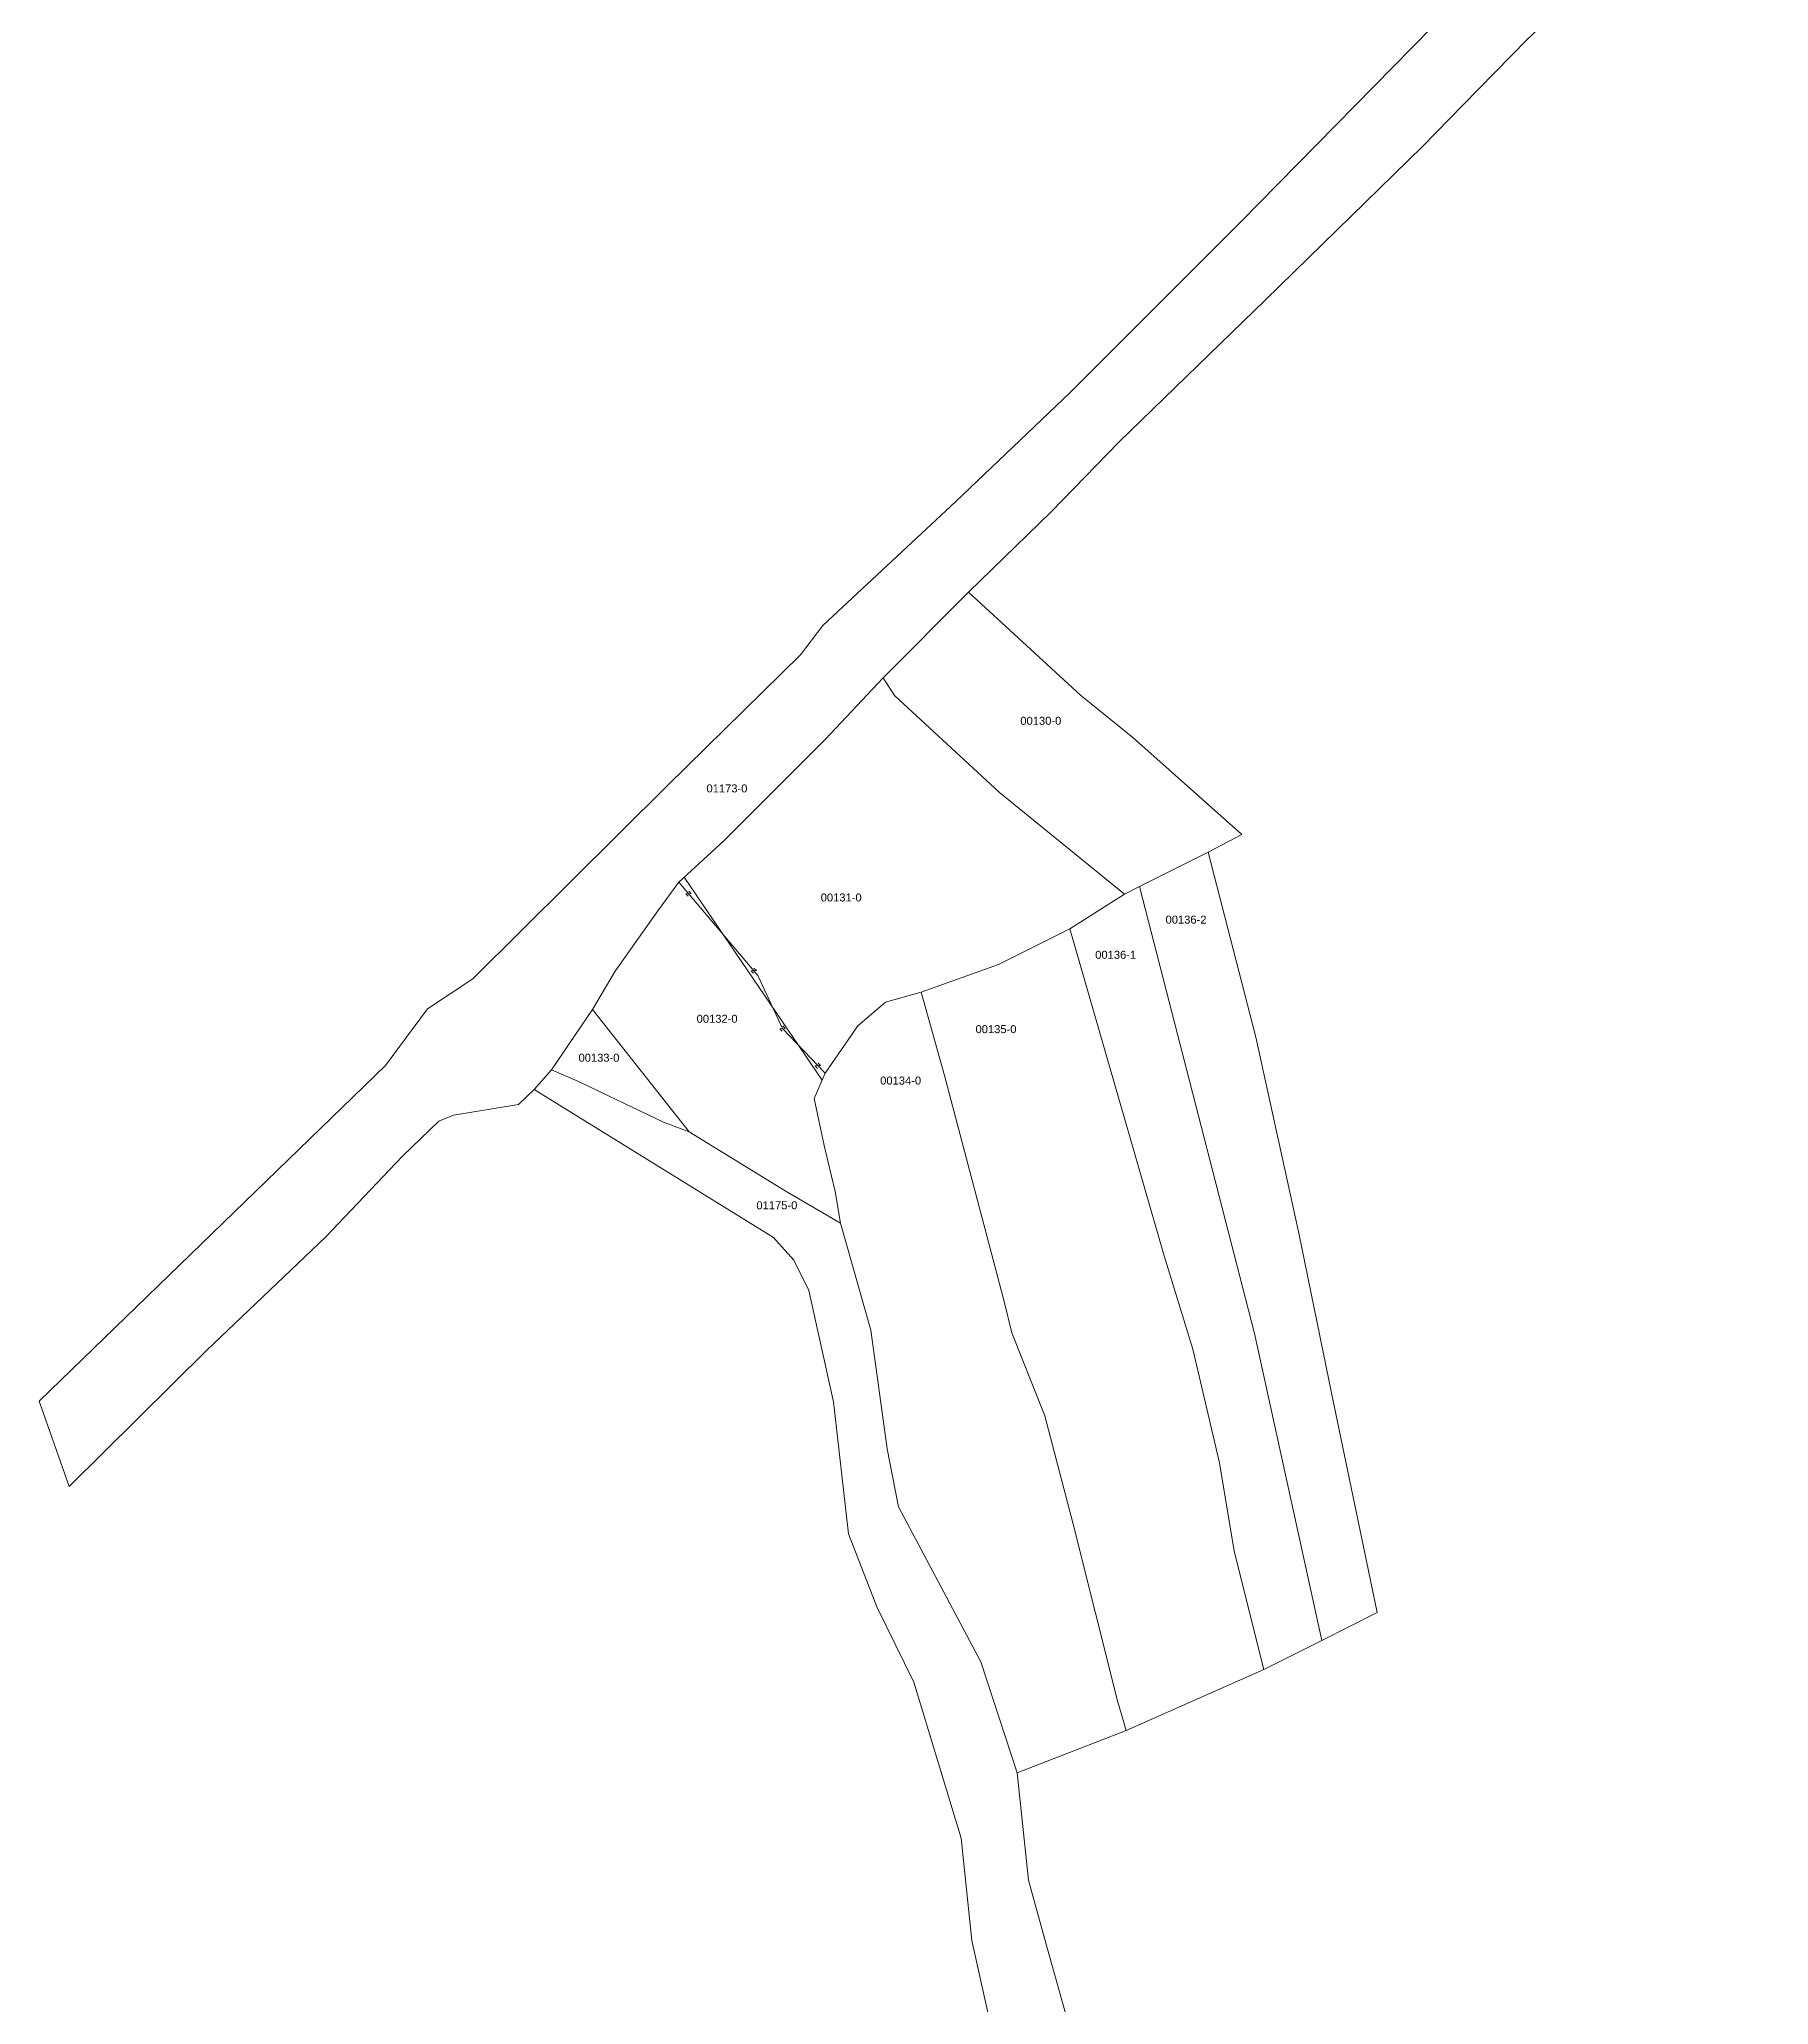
# Model space of a CAD drawing. Header units: metres. Extents: x 7511507 to 7512325, y 4697548 to 4699515.
# Drawn here: x 7511507.5 to 7511940.4, y 4698531.7 to 4699023.4 of the extents above; entities that cross this region are included whole.
import ezdxf

# ---------------------------------------------------------------- set-up
doc = ezdxf.new("R2010")
doc.units = ezdxf.units.M
for name, color, linetype, lineweight in [('Nr Parceles Baze', 7, 'Continuous', 0), ('Nr-Kojshi', 251, 'Continuous', 0), ('Parc-Kojshi', 251, 'Continuous', 0), ('Parcela Baze', 7, 'Continuous', 0), ('rregullimi  parc', 1, 'Continuous', 0), ('symbol', 1, 'Continuous', 0)]:
    doc.layers.add(name, color=color, linetype=linetype, lineweight=lineweight)
doc.styles.get("Standard").update_dxf_attribs({"font": 'arial.ttf'})

msp = doc.modelspace()

# ---------------------------------------------------------------- linework, layer by layer
at = {"layer": 'Parc-Kojshi', "flags": 128}
for points in [[(7511940.43, 4699080.35), (7511879.94, 4699023.37), (7511863.88, 4699006.93), (7511853.77, 4698996.58), (7511814.43, 4698958.26), (7511777.73, 4698922.59), (7511760.77, 4698905.18), (7511740.07, 4698885.13), (7511718.74, 4698863.67), (7511704.23, 4698848.21), (7511678.9, 4698822.87), (7511667.6, 4698812.53), (7511662.36, 4698805.39), (7511651.66, 4698790.29), (7511645.95, 4698780.65), (7511635.72, 4698765.54), (7511631.37, 4698760.66), (7511627.43, 4698756.94), (7511611.18, 4698754.23), (7511607.5, 4698752.74), (7511598.39, 4698743.96), (7511579.13, 4698723.71), (7511549.44, 4698695.43), (7511514.97, 4698661.29), (7511507.49, 4698682.68)], [(7511507.49, 4698682.68), (7511594.2, 4698766.67), (7511604.71, 4698780.83), (7511616.04, 4698788.38), (7511664.85, 4698836.79), (7511698.03, 4698869.42), (7511703.63, 4698876.79), (7511736.93, 4698907.77), (7511765.54, 4698935.04), (7511808.14, 4698977.63), (7511860.75, 4699031.13)], [(7511740.07, 4698885.13), (7511768.14, 4698859.34), (7511781.25, 4698848.72), (7511808.56, 4698824.44), (7511800.09, 4698820.01), (7511782.93, 4698811.43), (7511779.16, 4698809.55), (7511747.88, 4698835), (7511721.6, 4698859.27), (7511718.74, 4698863.67), (7511740.07, 4698885.13)], [(7511828.58, 4698622.83), (7511811.68, 4698699.6), (7511782.93, 4698811.43), (7511800.09, 4698820.01), (7511812.03, 4698773.79), (7511822.77, 4698724.69), (7511831.16, 4698683.95), (7511842.43, 4698629.77), (7511828.58, 4698622.83)], [(7511782.93, 4698811.43), (7511811.68, 4698699.6), (7511828.58, 4698622.83), (7511814.02, 4698615.53), (7511806.65, 4698645.16), (7511802.98, 4698667.27), (7511796.26, 4698695.66), (7511789.11, 4698719.07), (7511765.48, 4698800.87), (7511779.16, 4698809.55), (7511782.93, 4698811.43)], [(7511728.25, 4698785.05), (7511747.64, 4698791.95), (7511765.48, 4698800.87), (7511789.11, 4698719.07), (7511796.26, 4698695.66), (7511802.98, 4698667.27), (7511806.65, 4698645.16), (7511814.02, 4698615.53), (7511779.57, 4698600.29), (7511777.41, 4698607.66), (7511766.35, 4698651.88), (7511759.2, 4698678.97), (7511750.96, 4698699.78), (7511749.01, 4698707.58), (7511734.06, 4698764.15), (7511728.25, 4698785.05)], [(7511704.23, 4698764.71), (7511712.44, 4698776.61), (7511719.33, 4698782.55), (7511728.25, 4698785.05), (7511734.06, 4698764.15), (7511749.01, 4698707.58), (7511750.96, 4698699.78), (7511759.2, 4698678.97), (7511766.35, 4698651.88), (7511777.41, 4698607.66), (7511779.57, 4698600.29), (7511752.26, 4698589.67), (7511743.16, 4698617.42), (7511722.57, 4698656.22), (7511719.75, 4698670.74), (7511715.64, 4698700.43), (7511708.03, 4698727.25), (7511706.73, 4698735.1), (7511703.99, 4698746.63), (7511701.49, 4698758.41), (7511704.23, 4698764.71)], [(7511747.51, 4698518.13), (7511740.95, 4698547.77), (7511738.29, 4698573.32), (7511726.39, 4698612.37), (7511717.17, 4698631.18), (7511710.07, 4698649.46), (7511706.34, 4698682.47), (7511700.13, 4698710.34), (7511696.4, 4698717.97), (7511691.3, 4698723.59), (7511631.37, 4698760.66), (7511635.72, 4698765.54), (7511642.5, 4698762.7), (7511663.79, 4698752.46), (7511670.21, 4698750.09)], [(7511670.21, 4698750.09), (7511694.24, 4698735.34), (7511708.03, 4698727.25), (7511715.64, 4698700.43), (7511719.75, 4698670.74), (7511722.57, 4698656.22), (7511743.16, 4698617.42), (7511752.26, 4698589.67), (7511755.15, 4698562.85), (7511759.23, 4698547.94), (7511767.75, 4698517.59)]]:
    msp.add_lwpolyline(points, dxfattribs=at)
at = {"layer": 'Parcela Baze', "flags": 128}
for points in [[(7511718.74, 4698863.67), (7511721.6, 4698859.27), (7511747.88, 4698835), (7511779.16, 4698809.55), (7511765.48, 4698800.87), (7511747.64, 4698791.95), (7511728.25, 4698785.05), (7511719.33, 4698782.55), (7511712.44, 4698776.61), (7511704.23, 4698764.71), (7511693.53, 4698775.89), (7511687.34, 4698789.21), (7511667.6, 4698812.53), (7511678.9, 4698822.87), (7511704.23, 4698848.21), (7511718.74, 4698863.67)], [(7511667.6, 4698812.53), (7511687.34, 4698789.21), (7511693.53, 4698775.89), (7511704.23, 4698764.71), (7511701.49, 4698758.41), (7511703.99, 4698746.63), (7511706.73, 4698735.1), (7511708.03, 4698727.25), (7511694.24, 4698735.34), (7511670.21, 4698750.09), (7511645.95, 4698780.65), (7511651.66, 4698790.29), (7511662.36, 4698805.39), (7511667.6, 4698812.53)]]:
    msp.add_lwpolyline(points, dxfattribs=at)
at = {"layer": 'rregullimi  parc', "flags": 128}
msp.add_lwpolyline([(7511668.97, 4698813.79), (7511703.5, 4698763.02)], dxfattribs=at)
at = {"layer": 'symbol', "flags": 128}
for points in [[(7511670.1, 4698810.32), (7511670.69, 4698809.71), (7511669.36, 4698809.61), (7511669.96, 4698809)], [(7511686.41, 4698791.06), (7511687, 4698790.45), (7511685.67, 4698790.35), (7511686.26, 4698789.74)], [(7511693.6, 4698776.56), (7511694.19, 4698775.94), (7511692.86, 4698775.84), (7511693.45, 4698775.23)], [(7511702.48, 4698767.28), (7511703.07, 4698766.67), (7511701.74, 4698766.57), (7511702.34, 4698765.95)]]:
    msp.add_lwpolyline(points, dxfattribs=at)

# ---------------------------------------------------------------- texts
at = {"layer": 'Nr Parceles Baze'}
for s, p in [('00131-0', (7511703.11, 4698807.71)), ('00132-0', (7511672.05, 4698777.36))]:
    msp.add_text(s, height=2, dxfattribs=at).set_placement(p)
at = {"layer": 'Nr-Kojshi'}
for s, p in [('00130-0', (7511753.09, 4698851.92)), ('01173-0', (7511674.52, 4698835)), ('00136-2', (7511789.44, 4698802.17)), ('00136-1', (7511771.83, 4698793.37)), ('00135-0', (7511741.87, 4698774.76)), ('00133-0', (7511642.48, 4698767.61)), ('00134-0', (7511718, 4698761.9)), ('01175-0', (7511687.01, 4698730.69))]:
    msp.add_text(s, height=2, dxfattribs=at).set_placement(p)

doc.saveas('drawing.dxf')
